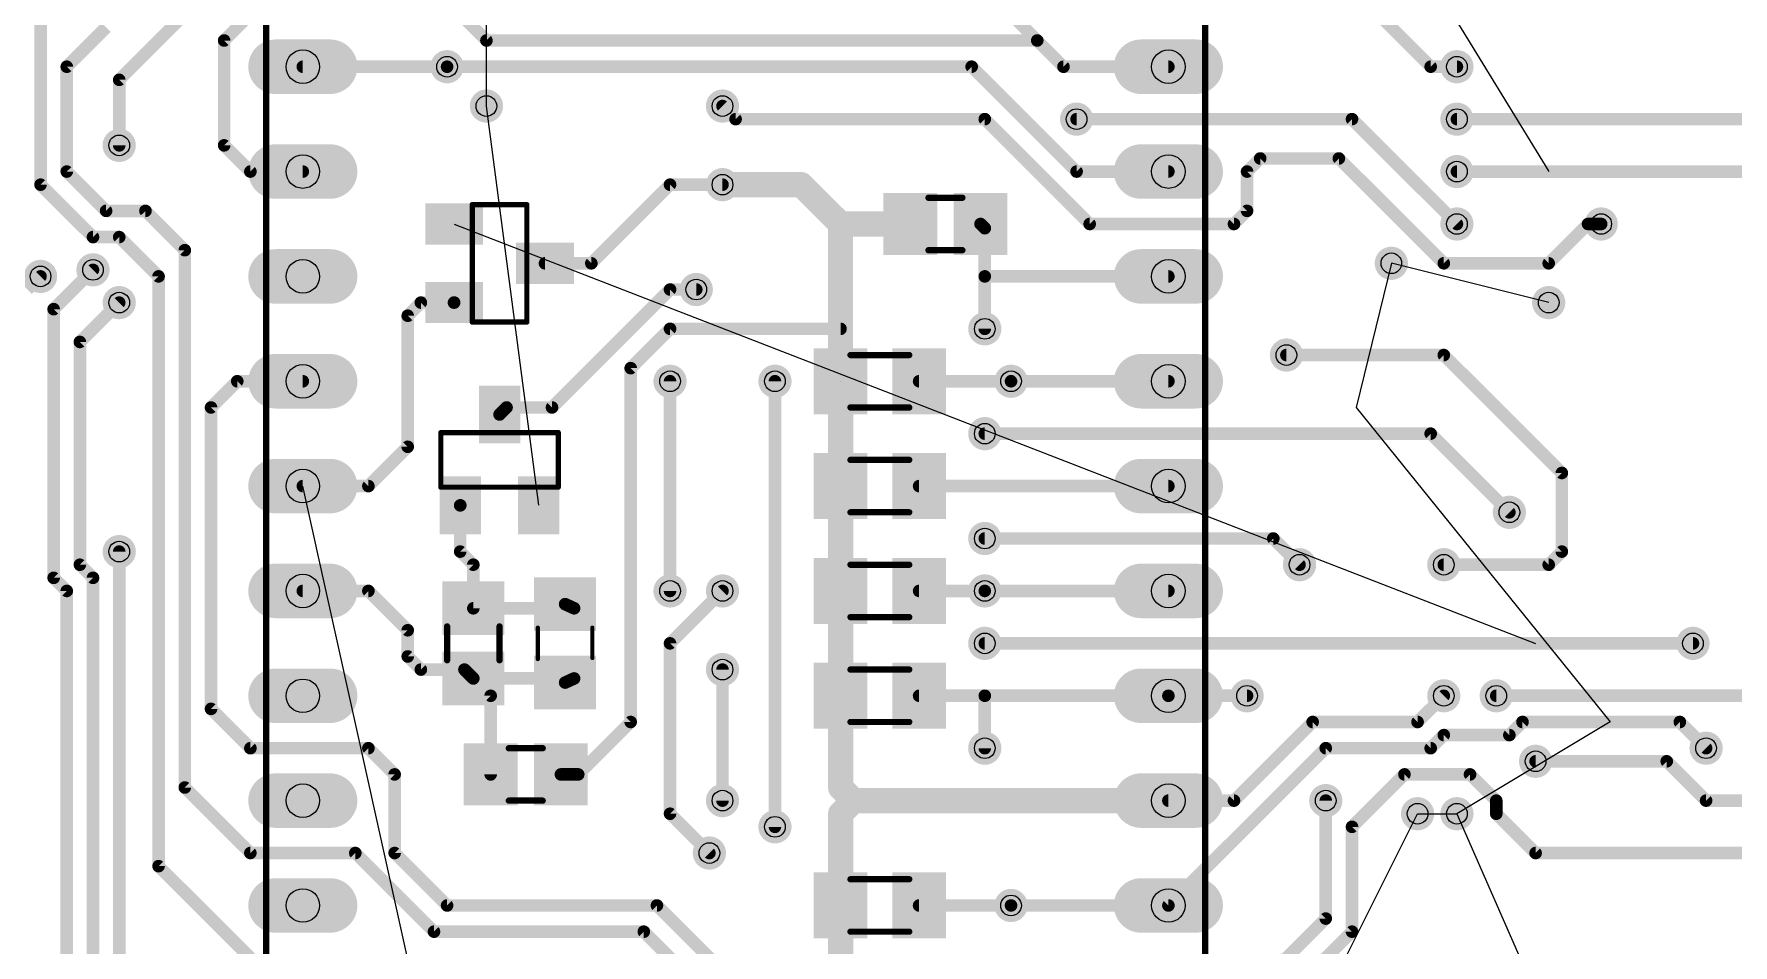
# Model space of a CAD drawing. Extents: x -8 to 108, y -2 to 140.
# Drawn here: x 32.23 to 73.36, y 97.15 to 119.22 of the extents above; entities that cross this region are included whole.
import ezdxf

# ---------------------------------------------------------------- set-up
doc = ezdxf.new("R2010")
doc.units = 0
for name, color, linetype in [('1', 22, 'CONTINUOUS'), ('17', 82, 'CONTINUOUS'), ('18', 82, 'CONTINUOUS'), ('19', 53, 'CONTINUOUS'), ('21', 253, 'CONTINUOUS'), ('44', 253, 'CONTINUOUS'), ('51', 253, 'CONTINUOUS')]:
    doc.layers.add(name, color=color, linetype=linetype)

# ---------------------------------------------------------------- blocks, each defined once
blk = doc.blocks.new('RECT')
blk.add_solid([(-0.5, -0.5), (0.5, -0.5), (-0.5, 0.5), (0.5, 0.5)])
blk = doc.blocks.new('LONGP100')
at = {"const_width": 1}
blk.add_lwpolyline([(-0.5, 0), (0.5, 0)], dxfattribs=at)
at = {"const_width": 0.5}
for points in [[(-0.5, 0.25, 1), (-0.5, -0.25)], [(0.5, -0.25, 1), (0.5, 0.25)]]:
    blk.add_lwpolyline(points, format="xyb", dxfattribs=at)
blk = doc.blocks.new('ROUNDV')
at = {"const_width": 0.5}
blk.add_lwpolyline([(0, -0.25, 1), (0, 0.25, 1), (0, -0.25)], format="xyb", dxfattribs=at)

msp = doc.modelspace()

# ---------------------------------------------------------------- linework, layer by layer
at = {"layer": '1'}
for points, const_width in [([(34.29, 118.11), (37.1475, 120.9675)], 0.3048), ([(55.245, 120.3325), (56.515, 119.0625)], 0.3048), ([(32.385, 115.57), (32.385, 119.6975)], 0.3048), ([(36.83, 119.0625), (37.465, 119.6975)], 0.3048), ([(42.545, 119.6975), (43.18, 119.0625)], 0.3048), ([(66.04, 118.4275), (64.77, 119.6975)], 0.3048), ([(33.02, 118.4275), (33.9725, 119.38)], 0.3048), ([(36.83, 116.5225), (36.83, 119.0625)], 0.3048), ([(43.18, 119.0625), (56.515, 119.0625)], 0.3048), ([(56.515, 119.0625), (57.15, 118.4275)], 0.3048), ([(33.02, 115.8875), (33.02, 118.4275)], 0.3048), ([(38.735, 118.4275), (42.2275, 118.4275)], 0.3048), ([(54.9275, 118.4275), (42.2275, 118.4275)], 0.3048), ([(57.4675, 115.8875), (54.9275, 118.4275)], 0.3048), ([(57.15, 118.4275), (59.69, 118.4275)], 0.3048), ([(66.675, 118.4275), (66.04, 118.4275)], 0.3048), ([(34.29, 116.5225), (34.29, 118.11)], 0.3048), ([(49.2125, 117.1575), (48.895, 117.475)], 0.3048), ([(55.245, 117.1575), (49.2125, 117.1575)], 0.3048), ([(57.785, 114.6175), (55.245, 117.1575)], 0.3048), ([(64.135, 117.1575), (57.4675, 117.1575)], 0.3048), ([(66.675, 114.6175), (64.135, 117.1575)], 0.3048), ([(66.675, 117.1575), (76.5175, 117.1575)], 0.3048), ([(37.465, 115.8875), (36.83, 116.5225)], 0.3048), ([(33.9725, 114.935), (33.02, 115.8875)], 0.3048), ([(38.735, 115.8875), (37.465, 115.8875)], 0.3048), ([(59.69, 115.8875), (57.4675, 115.8875)], 0.3048), ([(61.9125, 116.205), (61.595, 115.8875)], 0.3048), ([(61.595, 115.8875), (61.595, 114.935)], 0.3048), ([(63.8175, 116.205), (61.9125, 116.205)], 0.3048), ([(66.3575, 113.665), (63.8175, 116.205)], 0.3048), ([(66.675, 115.8875), (74.93, 115.8875)], 0.3048), ([(33.655, 114.3), (32.385, 115.57)], 0.3048), ([(45.72, 113.665), (47.625, 115.57)], 0.3048), ([(47.625, 115.57), (48.895, 115.57)], 0.3048), ([(50.8, 115.57), (48.895, 115.57)], 0.6096), ([(51.7525, 114.6175), (50.8, 115.57)], 0.6096), ([(34.925, 114.935), (33.9725, 114.935)], 0.3048), ([(35.8775, 113.9825), (34.925, 114.935)], 0.3048), ([(51.7525, 112.0775), (51.7525, 114.6175)], 0.6096), ([(53.4425, 114.6175), (51.7525, 114.6175)], 0.6096), ([(55.245, 114.515), (55.1425, 114.6175)], 0.3048), ([(61.2775, 114.6175), (57.785, 114.6175)], 0.3048), ([(61.595, 114.935), (61.2775, 114.6175)], 0.3048), ([(69.85, 114.6175), (68.8975, 113.665)], 0.3048), ([(70.1675, 114.6175), (69.85, 114.6175)], 0.3048), ([(34.29, 114.3), (33.655, 114.3)], 0.3048), ([(35.2425, 113.3475), (34.29, 114.3)], 0.3048), ([(55.245, 113.3475), (55.245, 114.515)], 0.3048), ([(35.8775, 100.965), (35.8775, 113.9825)], 0.3048), ([(33.655, 113.5063), (32.7025, 112.5538)], 0.3048), ([(44.5975, 113.665), (45.72, 113.665)], 0.3048), ([(68.8975, 113.665), (66.3575, 113.665)], 0.3048), ([(32.0675, 113.03), (32.385, 113.3475)], 0.3048), ([(35.2425, 99.06), (35.2425, 113.3475)], 0.3048), ([(47.625, 113.03), (44.7675, 110.1725)], 0.3048), ([(48.26, 113.03), (47.625, 113.03)], 0.3048), ([(55.245, 112.0775), (55.245, 113.3475)], 0.3048), ([(59.69, 113.3475), (55.245, 113.3475)], 0.3048), ([(32.7025, 112.5538), (32.7025, 106.045)], 0.3048), ([(33.3375, 111.76), (34.29, 112.7125)], 0.3048), ([(41.275, 112.395), (41.5925, 112.7125)], 0.3048), ([(41.5925, 112.7125), (42.395, 112.7125)], 0.3048), ([(42.395, 112.7125), (42.3975, 112.715)], 0.3048), ([(41.275, 109.22), (41.275, 112.395)], 0.3048), ([(51.7525, 110.8075), (51.7525, 112.0775)], 0.6096), ([(33.3375, 106.3625), (33.3375, 111.76)], 0.3048), ([(46.6725, 111.125), (47.625, 112.0775)], 0.3048), ([(47.625, 112.0775), (51.7525, 112.0775)], 0.3048), ([(66.3575, 111.4425), (62.5475, 111.4425)], 0.3048), ([(66.3575, 111.4425), (69.215, 108.585)], 0.3048), ([(46.6725, 102.5525), (46.6725, 111.125)], 0.3048), ([(51.755, 110.8075), (51.755, 108.2675)], 0.6096), ([(37.1475, 110.8075), (36.5125, 110.1725)], 0.3048), ([(38.735, 110.8075), (37.1475, 110.8075)], 0.3048), ([(47.625, 105.7275), (47.625, 110.8075)], 0.3048), ([(50.165, 100.0125), (50.165, 110.8075)], 0.3048), ([(53.655, 110.8075), (55.88, 110.8075)], 0.3048), ([(55.88, 110.8075), (59.69, 110.8075)], 0.3048), ([(36.5125, 110.1725), (36.5125, 102.87)], 0.3048), ([(43.6675, 110.1725), (43.4975, 110.0025)], 0.3048), ([(44.7675, 110.1725), (43.6675, 110.1725)], 0.3048), ([(55.245, 109.5375), (66.04, 109.5375)], 0.3048), ([(66.04, 109.5375), (67.945, 107.6325)], 0.3048), ([(40.3225, 108.2675), (41.275, 109.22)], 0.3048), ([(69.215, 108.585), (69.215, 106.68)], 0.3048), ([(38.735, 108.2675), (40.3225, 108.2675)], 0.3048), ([(51.755, 108.2675), (51.755, 105.7275)], 0.6096), ([(53.655, 108.2675), (59.69, 108.2675)], 0.3048), ([(42.545, 107.8), (42.5475, 107.8025)], 0.3048), ([(42.545, 106.68), (42.545, 107.8)], 0.3048), ([(55.245, 106.9975), (62.23, 106.9975)], 0.3048), ([(62.23, 106.9975), (62.865, 106.3625)], 0.3048), ([(34.29, 106.68), (34.29, 87.9475)], 0.3048), ([(42.8625, 106.3625), (42.545, 106.68)], 0.3048), ([(69.215, 106.68), (68.8975, 106.3625)], 0.3048), ([(32.7025, 106.045), (33.02, 105.7275)], 0.3048), ([(33.655, 106.045), (33.3375, 106.3625)], 0.3048), ([(33.655, 88.265), (33.655, 106.045)], 0.3048), ([(42.8625, 105.3075), (42.8625, 106.3625)], 0.3048), ([(68.8975, 106.3625), (66.3575, 106.3625)], 0.3048), ([(33.02, 105.7275), (33.02, 88.5825)], 0.3048), ([(38.735, 105.7275), (40.3225, 105.7275)], 0.3048), ([(40.3225, 105.7275), (41.275, 104.775)], 0.3048), ([(47.625, 104.4575), (48.895, 105.7275)], 0.3048), ([(51.755, 105.7275), (51.755, 103.1875)], 0.6096), ([(55.245, 105.7275), (53.655, 105.7275)], 0.3048), ([(59.69, 105.7275), (55.245, 105.7275)], 0.3048), ([(42.8625, 105.3075), (45.3025, 105.3075)], 0.3048), ([(45.3025, 105.3075), (45.085, 105.4075)], 0.3048), ([(41.275, 104.775), (41.275, 104.14)], 0.3048), ([(47.625, 100.33), (47.625, 104.4575)], 0.3048), ([(55.245, 104.4575), (72.39, 104.4575)], 0.3048), ([(41.275, 104.14), (41.5925, 103.8225)], 0.3048), ([(41.5925, 103.8225), (42.6475, 103.8225)], 0.3048), ([(42.6475, 103.8225), (42.8625, 103.6075)], 0.3048), ([(42.8625, 103.6075), (45.3025, 103.6075)], 0.3048), ([(43.2825, 103.1875), (42.8625, 103.6075)], 0.3048), ([(45.3025, 103.6075), (45.085, 103.5075)], 0.3048), ([(48.895, 100.6475), (48.895, 103.8225)], 0.3048), ([(43.2825, 101.2825), (43.2825, 103.1875)], 0.3048), ([(51.755, 103.1875), (51.755, 100.9625)], 0.6096), ([(55.245, 103.1875), (53.655, 103.1875)], 0.3048), ([(59.69, 103.1875), (55.245, 103.1875)], 0.3048), ([(55.245, 101.9175), (55.245, 103.1875)], 0.3048), ([(61.595, 103.1875), (59.69, 103.1875)], 0.3048), ([(65.7225, 102.5525), (66.3575, 103.1875)], 0.3048), ([(67.6275, 103.1875), (74.93, 103.1875)], 0.3048), ([(36.5125, 102.87), (37.465, 101.9175)], 0.3048), ([(45.4025, 101.2825), (46.6725, 102.5525)], 0.3048), ([(61.2775, 100.6475), (63.1825, 102.5525)], 0.3048), ([(63.1825, 102.5525), (65.7225, 102.5525)], 0.3048), ([(67.945, 102.235), (68.2625, 102.5525)], 0.3048), ([(68.2625, 102.5525), (72.0725, 102.5525)], 0.3048), ([(72.0725, 102.5525), (72.7075, 101.9175)], 0.3048), ([(37.465, 101.9175), (40.3225, 101.9175)], 0.3048), ([(40.3225, 101.9175), (40.9575, 101.2825)], 0.3048), ([(59.69, 98.1075), (63.5, 101.9175)], 0.3048), ([(63.5, 101.9175), (66.04, 101.9175)], 0.3048), ([(66.04, 101.9175), (66.3575, 102.235)], 0.3048), ([(66.3575, 102.235), (67.945, 102.235)], 0.3048), ([(71.755, 101.6), (68.58, 101.6)], 0.3048), ([(72.7075, 100.6475), (71.755, 101.6)], 0.3048), ([(40.9575, 101.2825), (40.9575, 99.3775)], 0.3048), ([(44.9825, 101.2825), (45.4025, 101.2825)], 0.3048), ([(51.755, 100.9625), (52.07, 100.6475)], 0.6096), ([(64.135, 100.0125), (65.405, 101.2825)], 0.3048), ([(65.405, 101.2825), (66.9925, 101.2825)], 0.3048), ([(66.9925, 101.2825), (67.6275, 100.6475)], 0.3048), ([(37.465, 99.3775), (35.8775, 100.965)], 0.3048), ([(51.755, 100.3325), (52.07, 100.6475)], 0.6096), ([(52.07, 100.6475), (59.69, 100.6475)], 0.6096), ([(59.69, 100.6475), (61.2775, 100.6475)], 0.3048), ([(63.5, 97.79), (63.5, 100.6475)], 0.3048), ([(67.6275, 100.6475), (67.6275, 100.33)], 0.3048), ([(74.93, 100.6475), (72.7075, 100.6475)], 0.3048), ([(48.5775, 99.3775), (47.625, 100.33)], 0.3048), ([(51.755, 98.1075), (51.755, 100.3325)], 0.6096), ([(67.6275, 100.33), (68.58, 99.3775)], 0.3048), ([(64.135, 97.4725), (64.135, 100.0125)], 0.3048), ([(35.2425, 99.06), (37.465, 96.8375)], 0.3048), ([(40.005, 99.3775), (37.465, 99.3775)], 0.3048), ([(41.91, 97.4725), (40.005, 99.3775)], 0.3048), ([(40.9575, 99.3775), (42.2275, 98.1075)], 0.3048), ([(76.2, 99.3775), (68.58, 99.3775)], 0.3048), ([(51.755, 95.5675), (51.755, 98.1075)], 0.6096), ([(42.2275, 98.1075), (47.3075, 98.1075)], 0.3048), ([(47.3075, 98.1075), (49.8475, 95.5675)], 0.3048), ([(53.655, 98.1075), (55.88, 98.1075)], 0.3048), ([(55.88, 98.1075), (59.69, 98.1075)], 0.3048), ([(61.2775, 95.5675), (63.5, 97.79)], 0.3048), ([(46.99, 97.4725), (41.91, 97.4725)], 0.3048), ([(49.2125, 95.25), (46.99, 97.4725)], 0.3048), ([(59.69, 93.0275), (64.135, 97.4725)], 0.3048)]:
    msp.add_lwpolyline(points, dxfattribs=dict(at, const_width=const_width))
for points, const_width in [([(36.9062, 119.0625, 1), (36.7538, 119.0625)], 0.1524), ([(36.7761, 119.1164, 1), (36.8839, 119.0086)], 0.1524), ([(43.18, 119.1387, 1), (43.18, 118.9863)], 0.1524), ([(43.1261, 119.0086, 1), (43.2339, 119.1164)], 0.1524), ([(56.5689, 119.1164, 1), (56.4611, 119.0086)], 0.1524), ([(56.4611, 119.0086, 1), (56.5689, 119.1164)], 0.1524), ([(56.515, 118.9863, 1), (56.515, 119.1387)], 0.1524), ([(33.0962, 118.4275, 1), (32.9438, 118.4275)], 0.1524), ([(32.9661, 118.4814, 1), (33.0739, 118.3736)], 0.1524), ([(38.735, 118.5037, 1), (38.735, 118.3513)], 0.1524), ([(42.2275, 118.5037, 1), (42.2275, 118.3513)], 0.1524), ([(42.2275, 118.3513, 1), (42.2275, 118.5037)], 0.1524), ([(54.9814, 118.4814, 1), (54.8736, 118.3736)], 0.1524), ([(54.9275, 118.3513, 1), (54.9275, 118.5037)], 0.1524), ([(57.15, 118.5037, 1), (57.15, 118.3513)], 0.1524), ([(57.0961, 118.3736, 1), (57.2039, 118.4814)], 0.1524), ([(59.69, 118.3513, 1), (59.69, 118.5037)], 0.1524), ([(66.04, 118.5037, 1), (66.04, 118.3513)], 0.1524), ([(65.9861, 118.3736, 1), (66.0939, 118.4814)], 0.1524), ([(66.675, 118.3513, 1), (66.675, 118.5037)], 0.1524), ([(34.3662, 118.11, 1), (34.2138, 118.11)], 0.1524), ([(34.2361, 118.1639, 1), (34.3439, 118.0561)], 0.1524), ([(48.9489, 117.5289, 1), (48.8411, 117.4211)], 0.1524), ([(49.2125, 117.2337, 1), (49.2125, 117.0813)], 0.1524), ([(49.1586, 117.1036, 1), (49.2664, 117.2114)], 0.1524), ([(55.2989, 117.2114, 1), (55.1911, 117.1036)], 0.1524), ([(55.245, 117.0813, 1), (55.245, 117.2337)], 0.1524), ([(57.4675, 117.2337, 1), (57.4675, 117.0813)], 0.1524), ([(64.1889, 117.2114, 1), (64.0811, 117.1036)], 0.1524), ([(64.135, 117.0813, 1), (64.135, 117.2337)], 0.1524), ([(66.675, 117.2337, 1), (66.675, 117.0813)], 0.1524), ([(34.2138, 116.5225, 1), (34.3662, 116.5225)], 0.1524), ([(36.8839, 116.5764, 1), (36.7761, 116.4686)], 0.1524), ([(36.7538, 116.5225, 1), (36.9062, 116.5225)], 0.1524), ([(33.0739, 115.9414, 1), (32.9661, 115.8336)], 0.1524), ([(37.465, 115.9637, 1), (37.465, 115.8113)], 0.1524), ([(37.4111, 115.8336, 1), (37.5189, 115.9414)], 0.1524), ([(38.735, 115.8113, 1), (38.735, 115.9637)], 0.1524), ([(57.4675, 115.9637, 1), (57.4675, 115.8113)], 0.1524), ([(57.4136, 115.8336, 1), (57.5214, 115.9414)], 0.1524), ([(59.69, 115.8113, 1), (59.69, 115.9637)], 0.1524), ([(61.6712, 115.8875, 1), (61.5188, 115.8875)], 0.1524), ([(61.5411, 115.9414, 1), (61.6489, 115.8336)], 0.1524), ([(61.9125, 116.2812, 1), (61.9125, 116.1288)], 0.1524), ([(61.9664, 116.1511, 1), (61.8586, 116.2589)], 0.1524), ([(63.8714, 116.2589, 1), (63.7636, 116.1511)], 0.1524), ([(63.8175, 116.1288, 1), (63.8175, 116.2812)], 0.1524), ([(66.675, 115.9637, 1), (66.675, 115.8113)], 0.1524), ([(32.4389, 115.6239, 1), (32.3311, 115.5161)], 0.1524), ([(32.3088, 115.57, 1), (32.4612, 115.57)], 0.1524), ([(32.9438, 115.8875, 1), (33.0962, 115.8875)], 0.1524), ([(47.625, 115.6462, 1), (47.625, 115.4938)], 0.1524), ([(47.6789, 115.5161, 1), (47.5711, 115.6239)], 0.1524), ([(48.895, 115.7224, 1), (48.895, 115.4176)], 0.3048), ([(48.895, 115.4938, 1), (48.895, 115.6462)], 0.1524), ([(50.9078, 115.6778, 1), (50.6922, 115.4622)], 0.3048), ([(50.8, 115.4176, 1), (50.8, 115.7224)], 0.3048), ([(33.9725, 115.0112, 1), (33.9725, 114.8588)], 0.1524), ([(33.9186, 114.8811, 1), (34.0264, 114.9889)], 0.1524), ([(34.9789, 114.9889, 1), (34.8711, 114.8811)], 0.1524), ([(34.925, 114.8588, 1), (34.925, 115.0112)], 0.1524), ([(51.9049, 114.6175, 1), (51.6001, 114.6175)], 0.3048), ([(51.7525, 114.7699, 1), (51.7525, 114.4651)], 0.3048), ([(51.6447, 114.5097, 1), (51.8603, 114.7253)], 0.3048), ([(53.4425, 114.4651, 1), (53.4425, 114.7699)], 0.3048), ([(55.1964, 114.6714, 1), (55.0886, 114.5636)], 0.1524), ([(57.785, 114.6937, 1), (57.785, 114.5413)], 0.1524), ([(61.2775, 114.5413, 1), (61.2775, 114.6937)], 0.1524), ([(61.5188, 114.935, 1), (61.6712, 114.935)], 0.1524), ([(61.6489, 114.8811, 1), (61.5411, 114.9889)], 0.1524), ([(69.85, 114.6937, 1), (69.85, 114.5413)], 0.1524), ([(69.9039, 114.5636, 1), (69.7961, 114.6714)], 0.1524), ([(70.1675, 114.5413, 1), (70.1675, 114.6937)], 0.1524), ([(33.655, 114.3762, 1), (33.655, 114.2238)], 0.1524), ([(33.6011, 114.2461, 1), (33.7089, 114.3539)], 0.1524), ([(34.3439, 114.3539, 1), (34.2361, 114.2461)], 0.1524), ([(34.29, 114.2238, 1), (34.29, 114.3762)], 0.1524), ([(55.3212, 114.515, 1), (55.1688, 114.515)], 0.1524), ([(55.1911, 114.4611, 1), (55.2989, 114.5689)], 0.1524), ([(57.7311, 114.5636, 1), (57.8389, 114.6714)], 0.1524), ([(61.2236, 114.6714, 1), (61.3314, 114.5636)], 0.1524), ([(66.6211, 114.5636, 1), (66.7289, 114.6714)], 0.1524), ([(35.9537, 113.9825, 1), (35.8013, 113.9825)], 0.1524), ([(35.8236, 113.9286, 1), (35.9314, 114.0364)], 0.1524), ([(33.7089, 113.4524, 1), (33.6011, 113.5601)], 0.1524), ([(44.5975, 113.7412, 1), (44.5975, 113.5888)], 0.1524), ([(45.6661, 113.7189, 1), (45.7739, 113.6111)], 0.1524), ([(45.72, 113.5888, 1), (45.72, 113.7412)], 0.1524), ([(66.3575, 113.7412, 1), (66.3575, 113.5888)], 0.1524), ([(66.3036, 113.6111, 1), (66.4114, 113.7189)], 0.1524), ([(68.8436, 113.7189, 1), (68.9514, 113.6111)], 0.1524), ([(68.8975, 113.5888, 1), (68.8975, 113.7412)], 0.1524), ([(32.4389, 113.2936, 1), (32.3311, 113.4014)], 0.1524), ([(35.3187, 113.3475, 1), (35.1663, 113.3475)], 0.1524), ([(35.1886, 113.2936, 1), (35.2964, 113.4014)], 0.1524), ([(47.625, 113.1062, 1), (47.625, 112.9538)], 0.1524), ([(47.6789, 112.9761, 1), (47.5711, 113.0839)], 0.1524), ([(48.26, 112.9538, 1), (48.26, 113.1062)], 0.1524), ([(55.3212, 113.3475, 1), (55.1688, 113.3475)], 0.1524), ([(55.245, 113.4237, 1), (55.245, 113.2713)], 0.1524), ([(55.1688, 113.3475, 1), (55.3212, 113.3475)], 0.1524), ([(59.69, 113.2713, 1), (59.69, 113.4237)], 0.1524), ([(32.7787, 112.5538, 1), (32.6263, 112.5538)], 0.1524), ([(34.3439, 112.6586, 1), (34.2361, 112.7664)], 0.1524), ([(41.5925, 112.7887, 1), (41.5925, 112.6363)], 0.1524), ([(41.6464, 112.6586, 1), (41.5386, 112.7664)], 0.1524), ([(42.3411, 112.7664, 1), (42.4489, 112.6586)], 0.1524), ([(42.4514, 112.6611, 1), (42.3436, 112.7689)], 0.1524), ([(42.395, 112.6363, 1), (42.395, 112.7887)], 0.1524), ([(32.6486, 112.6076, 1), (32.7564, 112.4999)], 0.1524), ([(41.3512, 112.395, 1), (41.1988, 112.395)], 0.1524), ([(41.2211, 112.4489, 1), (41.3289, 112.3411)], 0.1524), ([(51.9049, 112.0775, 1), (51.6001, 112.0775)], 0.3048), ([(33.4137, 111.76, 1), (33.2613, 111.76)], 0.1524), ([(33.2836, 111.8139, 1), (33.3914, 111.7061)], 0.1524), ([(47.625, 112.1537, 1), (47.625, 112.0013)], 0.1524), ([(47.6789, 112.0236, 1), (47.5711, 112.1314)], 0.1524), ([(51.6001, 112.0775, 1), (51.9049, 112.0775)], 0.3048), ([(51.7525, 112.0013, 1), (51.7525, 112.1537)], 0.1524), ([(55.1688, 112.0775, 1), (55.3212, 112.0775)], 0.1524), ([(62.5475, 111.5187, 1), (62.5475, 111.3663)], 0.1524), ([(66.4114, 111.4964, 1), (66.3036, 111.3886)], 0.1524), ([(66.3575, 111.3663, 1), (66.3575, 111.5187)], 0.1524), ([(46.7487, 111.125, 1), (46.5963, 111.125)], 0.1524), ([(46.6186, 111.1789, 1), (46.7264, 111.0711)], 0.1524), ([(51.9074, 110.8075, 1), (51.6026, 110.8075)], 0.3048), ([(37.1475, 110.8837, 1), (37.1475, 110.7313)], 0.1524), ([(37.2014, 110.7536, 1), (37.0936, 110.8614)], 0.1524), ([(38.735, 110.7313, 1), (38.735, 110.8837)], 0.1524), ([(47.7012, 110.8075, 1), (47.5488, 110.8075)], 0.1524), ([(50.2412, 110.8075, 1), (50.0888, 110.8075)], 0.1524), ([(51.6001, 110.8075, 1), (51.9049, 110.8075)], 0.3048), ([(53.655, 110.8837, 1), (53.655, 110.7313)], 0.1524), ([(55.88, 110.8837, 1), (55.88, 110.7313)], 0.1524), ([(55.88, 110.7313, 1), (55.88, 110.8837)], 0.1524), ([(59.69, 110.7313, 1), (59.69, 110.8837)], 0.1524), ([(36.5887, 110.1725, 1), (36.4363, 110.1725)], 0.1524), ([(36.4586, 110.2264, 1), (36.5664, 110.1186)], 0.1524), ([(43.6675, 110.2487, 1), (43.6675, 110.0963)], 0.1524), ([(43.7214, 110.1186, 1), (43.6136, 110.2264)], 0.1524), ([(44.7136, 110.2264, 1), (44.8214, 110.1186)], 0.1524), ([(44.7675, 110.0963, 1), (44.7675, 110.2487)], 0.1524), ([(43.4436, 110.0564, 1), (43.5514, 109.9486)], 0.1524), ([(55.245, 109.6137, 1), (55.245, 109.4613)], 0.1524), ([(66.0939, 109.5914, 1), (65.9861, 109.4836)], 0.1524), ([(66.04, 109.4613, 1), (66.04, 109.6137)], 0.1524), ([(41.1988, 109.22, 1), (41.3512, 109.22)], 0.1524), ([(41.3289, 109.1661, 1), (41.2211, 109.2739)], 0.1524), ([(69.2912, 108.585, 1), (69.1388, 108.585)], 0.1524), ([(69.1611, 108.5311, 1), (69.2689, 108.6389)], 0.1524), ([(38.735, 108.3437, 1), (38.735, 108.1913)], 0.1524), ([(40.2686, 108.3214, 1), (40.3764, 108.2136)], 0.1524), ([(40.3225, 108.1913, 1), (40.3225, 108.3437)], 0.1524), ([(51.9074, 108.2675, 1), (51.6026, 108.2675)], 0.3048), ([(51.6026, 108.2675, 1), (51.9074, 108.2675)], 0.3048), ([(53.655, 108.3437, 1), (53.655, 108.1913)], 0.1524), ([(59.69, 108.1913, 1), (59.69, 108.3437)], 0.1524), ([(42.6212, 107.8, 1), (42.4688, 107.8)], 0.1524), ([(42.4911, 107.8539, 1), (42.5989, 107.7461)], 0.1524), ([(42.6014, 107.7486, 1), (42.4936, 107.8564)], 0.1524), ([(67.8911, 107.5786, 1), (67.9989, 107.6864)], 0.1524), ([(55.245, 107.0737, 1), (55.245, 106.9213)], 0.1524), ([(62.2839, 107.0514, 1), (62.1761, 106.9436)], 0.1524), ([(62.23, 106.9213, 1), (62.23, 107.0737)], 0.1524), ([(34.3662, 106.68, 1), (34.2138, 106.68)], 0.1524), ([(42.5989, 106.7339, 1), (42.4911, 106.6261)], 0.1524), ([(42.4688, 106.68, 1), (42.6212, 106.68)], 0.1524), ([(69.1388, 106.68, 1), (69.2912, 106.68)], 0.1524), ([(69.2689, 106.6261, 1), (69.1611, 106.7339)], 0.1524), ([(32.7564, 106.0989, 1), (32.6486, 105.9911)], 0.1524), ([(33.3914, 106.4164, 1), (33.2836, 106.3086)], 0.1524), ([(33.2613, 106.3625, 1), (33.4137, 106.3625)], 0.1524), ([(33.7312, 106.045, 1), (33.5788, 106.045)], 0.1524), ([(33.6011, 105.9911, 1), (33.7089, 106.0989)], 0.1524), ([(42.9387, 106.3625, 1), (42.7863, 106.3625)], 0.1524), ([(42.8086, 106.3086, 1), (42.9164, 106.4164)], 0.1524), ([(62.8111, 106.3086, 1), (62.9189, 106.4164)], 0.1524), ([(66.3575, 106.4387, 1), (66.3575, 106.2863)], 0.1524), ([(68.8436, 106.4164, 1), (68.9514, 106.3086)], 0.1524), ([(68.8975, 106.2863, 1), (68.8975, 106.4387)], 0.1524), ([(32.6263, 106.045, 1), (32.7787, 106.045)], 0.1524), ([(33.0962, 105.7275, 1), (32.9438, 105.7275)], 0.1524), ([(32.9661, 105.6736, 1), (33.0739, 105.7814)], 0.1524), ([(38.735, 105.8037, 1), (38.735, 105.6513)], 0.1524), ([(40.3764, 105.7814, 1), (40.2686, 105.6736)], 0.1524), ([(40.3225, 105.6513, 1), (40.3225, 105.8037)], 0.1524), ([(47.5488, 105.7275, 1), (47.7012, 105.7275)], 0.1524), ([(48.9489, 105.6736, 1), (48.8411, 105.7814)], 0.1524), ([(51.9074, 105.7275, 1), (51.6026, 105.7275)], 0.3048), ([(51.6026, 105.7275, 1), (51.9074, 105.7275)], 0.3048), ([(53.655, 105.8037, 1), (53.655, 105.6513)], 0.1524), ([(55.245, 105.8037, 1), (55.245, 105.6513)], 0.1524), ([(55.245, 105.6513, 1), (55.245, 105.8037)], 0.1524), ([(59.69, 105.6513, 1), (59.69, 105.8037)], 0.1524), ([(42.8625, 105.3837, 1), (42.8625, 105.2313)], 0.1524), ([(42.7863, 105.3075, 1), (42.9387, 105.3075)], 0.1524), ([(45.1168, 105.4767, 1), (45.0532, 105.3383)], 0.1524), ([(45.2707, 105.2383, 1), (45.3343, 105.3767)], 0.1524), ([(45.3025, 105.2313, 1), (45.3025, 105.3837)], 0.1524), ([(41.3512, 104.775, 1), (41.1988, 104.775)], 0.1524), ([(41.2211, 104.7211, 1), (41.3289, 104.8289)], 0.1524), ([(47.7012, 104.4575, 1), (47.5488, 104.4575)], 0.1524), ([(47.5711, 104.5114, 1), (47.6789, 104.4036)], 0.1524), ([(55.245, 104.5337, 1), (55.245, 104.3813)], 0.1524), ([(72.39, 104.3813, 1), (72.39, 104.5337)], 0.1524), ([(41.3289, 104.1939, 1), (41.2211, 104.0861)], 0.1524), ([(41.1988, 104.14, 1), (41.3512, 104.14)], 0.1524), ([(41.5925, 103.8987, 1), (41.5925, 103.7463)], 0.1524), ([(41.5386, 103.7686, 1), (41.6464, 103.8764)], 0.1524), ([(42.7014, 103.8764, 1), (42.5936, 103.7686)], 0.1524), ([(42.6475, 103.7463, 1), (42.6475, 103.8987)], 0.1524), ([(42.8625, 103.6837, 1), (42.8625, 103.5313)], 0.1524), ([(42.9164, 103.6614, 1), (42.8086, 103.5536)], 0.1524), ([(42.8086, 103.5536, 1), (42.9164, 103.6614)], 0.1524), ([(45.3343, 103.5383, 1), (45.2707, 103.6767)], 0.1524), ([(45.3025, 103.5313, 1), (45.3025, 103.6837)], 0.1524), ([(48.9712, 103.8225, 1), (48.8188, 103.8225)], 0.1524), ([(43.3587, 103.1875, 1), (43.2063, 103.1875)], 0.1524), ([(43.2286, 103.1336, 1), (43.3364, 103.2414)], 0.1524), ([(45.0532, 103.5767, 1), (45.1168, 103.4383)], 0.1524), ([(51.9074, 103.1875, 1), (51.6026, 103.1875)], 0.3048), ([(51.6026, 103.1875, 1), (51.9074, 103.1875)], 0.3048), ([(53.655, 103.2637, 1), (53.655, 103.1113)], 0.1524), ([(55.245, 103.2637, 1), (55.245, 103.1113)], 0.1524), ([(55.3212, 103.1875, 1), (55.1688, 103.1875)], 0.1524), ([(55.245, 103.1113, 1), (55.245, 103.2637)], 0.1524), ([(59.69, 103.2637, 1), (59.69, 103.1113)], 0.1524), ([(59.69, 103.1113, 1), (59.69, 103.2637)], 0.1524), ([(61.595, 103.1113, 1), (61.595, 103.2637)], 0.1524), ([(66.4114, 103.1336, 1), (66.3036, 103.2414)], 0.1524), ([(67.6275, 103.2637, 1), (67.6275, 103.1113)], 0.1524), ([(36.5664, 102.9239, 1), (36.4586, 102.8161)], 0.1524), ([(36.4363, 102.87, 1), (36.5887, 102.87)], 0.1524), ([(46.5963, 102.5525, 1), (46.7487, 102.5525)], 0.1524), ([(46.7264, 102.4986, 1), (46.6186, 102.6064)], 0.1524), ([(63.1825, 102.6287, 1), (63.1825, 102.4763)], 0.1524), ([(63.2364, 102.4986, 1), (63.1286, 102.6064)], 0.1524), ([(65.6686, 102.6064, 1), (65.7764, 102.4986)], 0.1524), ([(65.7225, 102.4763, 1), (65.7225, 102.6287)], 0.1524), ([(68.2625, 102.6287, 1), (68.2625, 102.4763)], 0.1524), ([(68.3164, 102.4986, 1), (68.2086, 102.6064)], 0.1524), ([(72.1264, 102.6064, 1), (72.0186, 102.4986)], 0.1524), ([(72.0725, 102.4763, 1), (72.0725, 102.6287)], 0.1524), ([(37.465, 101.9937, 1), (37.465, 101.8413)], 0.1524), ([(37.4111, 101.8636, 1), (37.5189, 101.9714)], 0.1524), ([(40.3764, 101.9714, 1), (40.2686, 101.8636)], 0.1524), ([(40.3225, 101.8413, 1), (40.3225, 101.9937)], 0.1524), ([(63.5, 101.9937, 1), (63.5, 101.8413)], 0.1524), ([(63.5539, 101.8636, 1), (63.4461, 101.9714)], 0.1524), ([(65.9861, 101.9714, 1), (66.0939, 101.8636)], 0.1524), ([(66.04, 101.8413, 1), (66.04, 101.9937)], 0.1524), ([(66.3575, 102.3112, 1), (66.3575, 102.1588)], 0.1524), ([(66.4114, 102.1811, 1), (66.3036, 102.2889)], 0.1524), ([(67.8911, 102.2889, 1), (67.9989, 102.1811)], 0.1524), ([(67.945, 102.1588, 1), (67.945, 102.3112)], 0.1524), ([(72.6536, 101.8636, 1), (72.7614, 101.9714)], 0.1524), ([(55.1688, 101.9175, 1), (55.3212, 101.9175)], 0.1524), ([(68.58, 101.6762, 1), (68.58, 101.5238)], 0.1524), ([(71.8089, 101.6539, 1), (71.7011, 101.5461)], 0.1524), ([(71.755, 101.5238, 1), (71.755, 101.6762)], 0.1524), ([(41.0337, 101.2825, 1), (40.8813, 101.2825)], 0.1524), ([(40.9036, 101.2286, 1), (41.0114, 101.3364)], 0.1524), ([(43.2063, 101.2825, 1), (43.3587, 101.2825)], 0.1524), ([(44.9825, 101.3587, 1), (44.9825, 101.2063)], 0.1524), ([(45.3486, 101.3364, 1), (45.4564, 101.2286)], 0.1524), ([(45.4025, 101.2063, 1), (45.4025, 101.3587)], 0.1524), ([(51.8628, 101.0703, 1), (51.6472, 100.8547)], 0.3048), ([(65.405, 101.3587, 1), (65.405, 101.2063)], 0.1524), ([(65.4589, 101.2286, 1), (65.3511, 101.3364)], 0.1524), ([(67.0464, 101.3364, 1), (66.9386, 101.2286)], 0.1524), ([(66.9925, 101.2063, 1), (66.9925, 101.3587)], 0.1524), ([(35.9314, 101.0189, 1), (35.8236, 100.9111)], 0.1524), ([(35.8013, 100.965, 1), (35.9537, 100.965)], 0.1524), ([(51.6026, 100.9625, 1), (51.9074, 100.9625)], 0.3048), ([(52.07, 100.7999, 1), (52.07, 100.4951)], 0.3048), ([(52.1778, 100.5397, 1), (51.9622, 100.7553)], 0.3048), ([(51.9622, 100.5397, 1), (52.1778, 100.7553)], 0.3048), ([(59.69, 100.4951, 1), (59.69, 100.7999)], 0.3048), ([(59.69, 100.7237, 1), (59.69, 100.5713)], 0.1524), ([(61.2236, 100.7014, 1), (61.3314, 100.5936)], 0.1524), ([(61.2775, 100.5713, 1), (61.2775, 100.7237)], 0.1524), ([(63.5762, 100.6475, 1), (63.4238, 100.6475)], 0.1524), ([(67.7037, 100.6475, 1), (67.5513, 100.6475)], 0.1524), ([(67.5736, 100.5936, 1), (67.6814, 100.7014)], 0.1524), ([(72.7075, 100.7237, 1), (72.7075, 100.5713)], 0.1524), ([(72.6536, 100.5936, 1), (72.7614, 100.7014)], 0.1524), ([(47.6789, 100.3839, 1), (47.5711, 100.2761)], 0.1524), ([(47.5488, 100.33, 1), (47.7012, 100.33)], 0.1524), ([(48.8188, 100.6475, 1), (48.9712, 100.6475)], 0.1524), ([(51.6472, 100.4403, 1), (51.8628, 100.2247)], 0.3048), ([(51.9074, 100.3325, 1), (51.6026, 100.3325)], 0.3048), ([(67.6814, 100.3839, 1), (67.5736, 100.2761)], 0.1524), ([(67.5513, 100.33, 1), (67.7037, 100.33)], 0.1524), ([(50.0888, 100.0125, 1), (50.2412, 100.0125)], 0.1524), ([(64.2112, 100.0125, 1), (64.0588, 100.0125)], 0.1524), ([(64.0811, 100.0664, 1), (64.1889, 99.9586)], 0.1524), ([(35.2964, 99.1139, 1), (35.1886, 99.0061)], 0.1524), ([(35.1663, 99.06, 1), (35.3187, 99.06)], 0.1524), ([(37.465, 99.4537, 1), (37.465, 99.3013)], 0.1524), ([(37.4111, 99.3236, 1), (37.5189, 99.4314)], 0.1524), ([(40.0589, 99.4314, 1), (39.9511, 99.3236)], 0.1524), ([(40.005, 99.3013, 1), (40.005, 99.4537)], 0.1524), ([(41.0114, 99.4314, 1), (40.9036, 99.3236)], 0.1524), ([(40.8813, 99.3775, 1), (41.0337, 99.3775)], 0.1524), ([(48.5236, 99.3236, 1), (48.6314, 99.4314)], 0.1524), ([(68.58, 99.4537, 1), (68.58, 99.3013)], 0.1524), ([(68.5261, 99.3236, 1), (68.6339, 99.4314)], 0.1524), ([(51.9074, 98.1075, 1), (51.6026, 98.1075)], 0.3048), ([(42.2275, 98.1837, 1), (42.2275, 98.0313)], 0.1524), ([(42.1736, 98.0536, 1), (42.2814, 98.1614)], 0.1524), ([(47.3614, 98.1614, 1), (47.2536, 98.0536)], 0.1524), ([(47.3075, 98.0313, 1), (47.3075, 98.1837)], 0.1524), ([(51.6026, 98.1075, 1), (51.9074, 98.1075)], 0.3048), ([(53.655, 98.1837, 1), (53.655, 98.0313)], 0.1524), ([(55.88, 98.1837, 1), (55.88, 98.0313)], 0.1524), ([(55.88, 98.0313, 1), (55.88, 98.1837)], 0.1524), ([(59.6361, 98.1614, 1), (59.7439, 98.0536)], 0.1524), ([(59.69, 98.0313, 1), (59.69, 98.1837)], 0.1524), ([(63.5539, 97.7361, 1), (63.4461, 97.8439)], 0.1524), ([(41.91, 97.5487, 1), (41.91, 97.3963)], 0.1524), ([(41.8561, 97.4186, 1), (41.9639, 97.5264)], 0.1524), ([(47.0439, 97.5264, 1), (46.9361, 97.4186)], 0.1524), ([(46.99, 97.3963, 1), (46.99, 97.5487)], 0.1524), ([(63.4238, 97.79, 1), (63.5762, 97.79)], 0.1524), ([(64.0588, 97.4725, 1), (64.2112, 97.4725)], 0.1524), ([(64.1889, 97.4186, 1), (64.0811, 97.5264)], 0.1524)]:
    msp.add_lwpolyline(points, format="xyb", dxfattribs=dict(at, const_width=const_width))
at = {"layer": '19'}
for p, q in [((64.2366, 123.5075), (68.8975, 115.8875)), ((43.18, 117.475), (43.18, 120.3325)), ((44.4475, 107.8025), (43.18, 117.475)), ((42.3975, 114.615), (68.58, 104.4575)), ((65.0875, 113.665), (64.2366, 110.1725)), ((68.8975, 112.7125), (65.0875, 113.665)), ((51.7525, 110.8075), (51.755, 110.8075)), ((64.2366, 110.1725), (70.3834, 102.5525)), ((41.695, 94.9325), (38.735, 108.2675)), ((70.3834, 102.5525), (66.675, 100.33)), ((63.1825, 95.25), (65.7225, 100.33)), ((65.7225, 100.33), (66.675, 100.33)), ((66.675, 100.33), (68.8975, 95.25))]:
    msp.add_line(p, q, dxfattribs=at)
at = {"layer": '21', "const_width": 0.1524}
for points in [[(37.846, 76.5175), (37.846, 127.3175)], [(60.579, 127.3175), (60.579, 76.5175)]]:
    msp.add_lwpolyline(points, dxfattribs=at)
at = {"layer": '44'}
for centre, radius in [((38.735, 118.4275), 0.4064), ((42.2275, 118.4275), 0.25), ((59.69, 118.4275), 0.4064), ((66.675, 118.4275), 0.25), ((43.18, 117.475), 0.25), ((48.895, 117.475), 0.25), ((57.4675, 117.1575), 0.25), ((66.675, 117.1575), 0.25), ((34.29, 116.5225), 0.25), ((38.735, 115.8875), 0.4064), ((59.69, 115.8875), 0.4064), ((66.675, 115.8875), 0.25), ((48.895, 115.57), 0.25), ((66.675, 114.6175), 0.25), ((70.1675, 114.6175), 0.25), ((32.385, 113.3475), 0.25), ((33.655, 113.5063), 0.25), ((38.735, 113.3475), 0.4064), ((59.69, 113.3475), 0.4064), ((65.0875, 113.665), 0.25), ((48.26, 113.03), 0.25), ((34.29, 112.7125), 0.25), ((68.8975, 112.7125), 0.25), ((55.245, 112.0775), 0.25), ((62.5475, 111.4425), 0.25), ((38.735, 110.8075), 0.4064), ((59.69, 110.8075), 0.4064), ((47.625, 110.8075), 0.25), ((50.165, 110.8075), 0.25), ((55.88, 110.8075), 0.25), ((55.245, 109.5375), 0.25), ((38.735, 108.2675), 0.4064), ((59.69, 108.2675), 0.4064), ((67.945, 107.6325), 0.25), ((55.245, 106.9975), 0.25), ((34.29, 106.68), 0.25), ((62.865, 106.3625), 0.25), ((66.3575, 106.3625), 0.25), ((38.735, 105.7275), 0.4064), ((59.69, 105.7275), 0.4064), ((47.625, 105.7275), 0.25), ((48.895, 105.7275), 0.25), ((55.245, 105.7275), 0.25), ((55.245, 104.4575), 0.25), ((72.39, 104.4575), 0.25), ((48.895, 103.8225), 0.25), ((38.735, 103.1875), 0.4064), ((59.69, 103.1875), 0.4064), ((61.595, 103.1875), 0.25), ((66.3575, 103.1875), 0.25), ((67.6275, 103.1875), 0.25), ((55.245, 101.9175), 0.25), ((72.7075, 101.9175), 0.25), ((68.58, 101.6), 0.25), ((38.735, 100.6475), 0.4064), ((48.895, 100.6475), 0.25), ((59.69, 100.6475), 0.4064), ((63.5, 100.6475), 0.25), ((65.7225, 100.33), 0.25), ((66.675, 100.33), 0.25), ((50.165, 100.0125), 0.25), ((48.5775, 99.3775), 0.25), ((38.735, 98.1075), 0.4064), ((55.88, 98.1075), 0.25), ((59.69, 98.1075), 0.4064)]:
    msp.add_circle(centre, radius, dxfattribs=at)
at = {"layer": '51'}
for points, const_width in [([(53.8825, 115.2525), (54.7025, 115.2525)], 0.1524), ([(42.8371, 112.2426), (42.8371, 115.0874)], 0.127), ([(42.8371, 115.0874), (44.1579, 115.0874)], 0.127), ([(44.1579, 115.0874), (44.1579, 112.2426)], 0.127), ([(53.8825, 113.9825), (54.7025, 113.9825)], 0.1524), ([(44.1579, 112.2426), (42.8371, 112.2426)], 0.127), ([(51.9938, 111.4425), (53.4162, 111.4425)], 0.1524), ([(51.9938, 110.1725), (53.4162, 110.1725)], 0.1524), ([(42.0751, 108.2421), (42.0751, 109.5629)], 0.127), ([(42.0751, 109.5629), (44.9199, 109.5629)], 0.127), ([(44.9199, 109.5629), (44.9199, 108.2421)], 0.127), ([(51.9938, 108.9025), (53.4162, 108.9025)], 0.1524), ([(44.9199, 108.2421), (42.0751, 108.2421)], 0.127), ([(51.9938, 107.6325), (53.4162, 107.6325)], 0.1524), ([(51.9938, 106.3625), (53.4162, 106.3625)], 0.1524), ([(42.2275, 104.8675), (42.2275, 104.0475)], 0.1524), ([(43.4975, 104.8675), (43.4975, 104.0475)], 0.1524), ([(51.9938, 105.0925), (53.4162, 105.0925)], 0.1524), ([(44.425, 104.0765), (44.425, 104.8385)], 0.1016), ([(45.745, 104.1015), (45.745, 104.8385)], 0.1016), ([(51.9938, 103.8225), (53.4162, 103.8225)], 0.1524), ([(51.9938, 102.5525), (53.4162, 102.5525)], 0.1524), ([(44.5425, 101.9175), (43.7225, 101.9175)], 0.1524), ([(44.5425, 100.6475), (43.7225, 100.6475)], 0.1524), ([(51.9938, 98.7425), (53.4162, 98.7425)], 0.1524), ([(51.9938, 97.4725), (53.4162, 97.4725)], 0.1524)]:
    msp.add_lwpolyline(points, dxfattribs=dict(at, const_width=const_width))
for points, const_width in [([(53.8825, 115.2906, 1), (53.8825, 115.2144)], 0.0762), ([(54.7025, 115.2144, 1), (54.7025, 115.2906)], 0.0762), ([(42.8371, 115.1192, 1), (42.8371, 115.0556)], 0.0635), ([(42.8689, 115.0874, 1), (42.8053, 115.0874)], 0.0635), ([(44.1897, 115.0874, 1), (44.1262, 115.0874)], 0.0635), ([(44.1579, 115.0556, 1), (44.1579, 115.1192)], 0.0635), ([(53.8825, 114.0206, 1), (53.8825, 113.9444)], 0.0762), ([(54.7025, 113.9444, 1), (54.7025, 114.0206)], 0.0762), ([(42.8371, 112.2744, 1), (42.8371, 112.2109)], 0.0635), ([(44.1579, 112.2109, 1), (44.1579, 112.2744)], 0.0635), ([(42.8053, 112.2426, 1), (42.8689, 112.2426)], 0.0635), ([(44.1262, 112.2426, 1), (44.1897, 112.2426)], 0.0635), ([(51.9938, 111.4806, 1), (51.9938, 111.4044)], 0.0762), ([(53.4162, 111.4044, 1), (53.4162, 111.4806)], 0.0762), ([(51.9938, 110.2106, 1), (51.9938, 110.1344)], 0.0762), ([(53.4162, 110.1344, 1), (53.4162, 110.2106)], 0.0762), ([(42.1069, 109.5629, 1), (42.0433, 109.5629)], 0.0635), ([(42.0751, 109.5947, 1), (42.0751, 109.5311)], 0.0635), ([(44.9517, 109.5629, 1), (44.8882, 109.5629)], 0.0635), ([(44.9199, 109.5311, 1), (44.9199, 109.5947)], 0.0635), ([(51.9938, 108.9406, 1), (51.9938, 108.8644)], 0.0762), ([(53.4162, 108.8644, 1), (53.4162, 108.9406)], 0.0762), ([(42.0433, 108.2421, 1), (42.1069, 108.2421)], 0.0635), ([(42.0751, 108.2739, 1), (42.0751, 108.2104)], 0.0635), ([(44.8882, 108.2421, 1), (44.9517, 108.2421)], 0.0635), ([(44.9199, 108.2104, 1), (44.9199, 108.2739)], 0.0635), ([(51.9938, 107.6706, 1), (51.9938, 107.5944)], 0.0762), ([(53.4162, 107.5944, 1), (53.4162, 107.6706)], 0.0762), ([(51.9938, 106.4006, 1), (51.9938, 106.3244)], 0.0762), ([(53.4162, 106.3244, 1), (53.4162, 106.4006)], 0.0762), ([(42.2656, 104.8675, 1), (42.1894, 104.8675)], 0.0762), ([(43.5356, 104.8675, 1), (43.4594, 104.8675)], 0.0762), ([(51.9938, 105.1306, 1), (51.9938, 105.0544)], 0.0762), ([(53.4162, 105.0544, 1), (53.4162, 105.1306)], 0.0762), ([(44.4504, 104.8385, 1), (44.3996, 104.8385)], 0.0508), ([(45.7704, 104.8385, 1), (45.7196, 104.8385)], 0.0508), ([(42.1894, 104.0475, 1), (42.2656, 104.0475)], 0.0762), ([(43.4594, 104.0475, 1), (43.5356, 104.0475)], 0.0762), ([(44.3996, 104.0765, 1), (44.4504, 104.0765)], 0.0508), ([(45.7196, 104.1015, 1), (45.7704, 104.1015)], 0.0508), ([(51.9938, 103.8606, 1), (51.9938, 103.7844)], 0.0762), ([(53.4162, 103.7844, 1), (53.4162, 103.8606)], 0.0762), ([(51.9938, 102.5906, 1), (51.9938, 102.5144)], 0.0762), ([(53.4162, 102.5144, 1), (53.4162, 102.5906)], 0.0762), ([(43.7225, 101.9556, 1), (43.7225, 101.8794)], 0.0762), ([(44.5425, 101.8794, 1), (44.5425, 101.9556)], 0.0762), ([(43.7225, 100.6856, 1), (43.7225, 100.6094)], 0.0762), ([(44.5425, 100.6094, 1), (44.5425, 100.6856)], 0.0762), ([(51.9938, 98.7806, 1), (51.9938, 98.7044)], 0.0762), ([(53.4162, 98.7044, 1), (53.4162, 98.7806)], 0.0762), ([(51.9938, 97.5106, 1), (51.9938, 97.4344)], 0.0762), ([(53.4162, 97.4344, 1), (53.4162, 97.5106)], 0.0762)]:
    msp.add_lwpolyline(points, format="xyb", dxfattribs=dict(at, const_width=const_width))

# ---------------------------------------------------------------- block references
at = {"layer": '1', "xscale": 1.3, "yscale": 1.5}
for p in [(53.4425, 114.6175), (55.1425, 114.6175)]:
    msp.add_blockref('RECT', p, dxfattribs=at)
at = {"layer": '1', "yscale": 1.4, "rotation": 270}
for p in [(42.3975, 114.615), (44.5975, 113.665), (42.3975, 112.715)]:
    msp.add_blockref('RECT', p, dxfattribs=at)
at = {"layer": '1', "xscale": 1.3}
for p, yscale, rotation in [((51.755, 110.8075), 1.6, 180), ((53.655, 110.8075), 1.6, 180), ((51.755, 108.2675), 1.6, 180), ((53.655, 108.2675), 1.6, 180), ((51.755, 105.7275), 1.6, 180), ((53.655, 105.7275), 1.6, 180), ((42.8625, 105.3075), 1.5, 270), ((45.085, 105.4075), 1.5, 90), ((42.8625, 103.6075), 1.5, 270), ((45.085, 103.5075), 1.5, 90), ((51.755, 103.1875), 1.6, 180), ((53.655, 103.1875), 1.6, 180), ((43.2825, 101.2825), 1.5, 180), ((44.9825, 101.2825), 1.5, 180), ((51.755, 98.1075), 1.6, 180), ((53.655, 98.1075), 1.6, 180)]:
    msp.add_blockref('RECT', p, dxfattribs=dict(at, yscale=yscale, rotation=rotation))
at = {"layer": '1', "yscale": 1.4}
for p in [(43.4975, 110.0025), (42.5475, 107.8025), (44.4475, 107.8025)]:
    msp.add_blockref('RECT', p, dxfattribs=at)
at = {"layer": '17', "xscale": 1.3208, "yscale": 1.3208}
for p in [(38.735, 118.4275), (59.69, 118.4275), (38.735, 115.8875), (59.69, 115.8875), (38.735, 113.3475), (59.69, 113.3475), (38.735, 110.8075), (59.69, 110.8075), (38.735, 108.2675), (59.69, 108.2675), (38.735, 105.7275), (59.69, 105.7275), (38.735, 103.1875), (59.69, 103.1875), (38.735, 100.6475), (59.69, 100.6475), (38.735, 98.1075), (59.69, 98.1075)]:
    msp.add_blockref('LONGP100', p, dxfattribs=at)
at = {"layer": '18', "xscale": 0.8048, "yscale": 0.8048}
for p in [(42.2275, 118.4275), (66.675, 118.4275), (43.18, 117.475), (48.895, 117.475), (57.4675, 117.1575), (66.675, 117.1575), (34.29, 116.5225), (66.675, 115.8875), (48.895, 115.57), (66.675, 114.6175), (70.1675, 114.6175), (65.0875, 113.665), (32.385, 113.3475), (33.655, 113.5063), (48.26, 113.03), (34.29, 112.7125), (68.8975, 112.7125), (55.245, 112.0775), (62.5475, 111.4425), (47.625, 110.8075), (50.165, 110.8075), (55.88, 110.8075), (55.245, 109.5375), (67.945, 107.6325), (55.245, 106.9975), (34.29, 106.68), (62.865, 106.3625), (66.3575, 106.3625), (47.625, 105.7275), (48.895, 105.7275), (55.245, 105.7275), (55.245, 104.4575), (72.39, 104.4575), (48.895, 103.8225), (61.595, 103.1875), (66.3575, 103.1875), (67.6275, 103.1875), (55.245, 101.9175), (72.7075, 101.9175), (68.58, 101.6), (48.895, 100.6475), (63.5, 100.6475), (50.165, 100.0125), (65.7225, 100.33), (66.675, 100.33), (48.5775, 99.3775), (55.88, 98.1075)]:
    msp.add_blockref('ROUNDV', p, dxfattribs=at)
at = {"layer": '51'}
for p, xscale, yscale in [((53.5507, 114.619), 0.65, 1.4), ((55.0239, 114.619), 0.65, 1.4), ((43.4975, 109.9058), 0.4572, 0.5842), ((42.5577, 107.8992), 0.4572, 0.5842), ((44.4373, 107.8992), 0.4572, 0.5842)]:
    msp.add_blockref('RECT', p, dxfattribs=dict(at, xscale=xscale, yscale=yscale))
for p, xscale, yscale, rotation in [((42.4942, 114.6048), 0.4572, 0.5842, 270), ((44.5008, 113.665), 0.4572, 0.5842, 270), ((42.4942, 112.7252), 0.4572, 0.5842, 270), ((51.8414, 110.8075), 0.3556, 1.4224, 180), ((53.5686, 110.8075), 0.3556, 1.4224, 180), ((51.8414, 108.2675), 0.3556, 1.4224, 180), ((53.5686, 108.2675), 0.3556, 1.4224, 180), ((51.8414, 105.7275), 0.3556, 1.4224, 180), ((53.5686, 105.7275), 0.3556, 1.4224, 180), ((42.864, 105.1993), 0.65, 1.4, 270), ((45.0839, 105.1882), 0.7501, 1.4501, 90), ((45.0839, 103.7404), 0.7501, 1.4501, 90), ((42.864, 103.7261), 0.65, 1.4, 270), ((51.8414, 103.1875), 0.3556, 1.4224, 180), ((53.5686, 103.1875), 0.3556, 1.4224, 180), ((43.4011, 101.281), 0.65, 1.4, 180), ((44.8743, 101.281), 0.65, 1.4, 180), ((51.8414, 98.1075), 0.3556, 1.4224, 180), ((53.5686, 98.1075), 0.3556, 1.4224, 180)]:
    msp.add_blockref('RECT', p, dxfattribs=dict(at, xscale=xscale, yscale=yscale, rotation=rotation))

doc.saveas('drawing.dxf')
